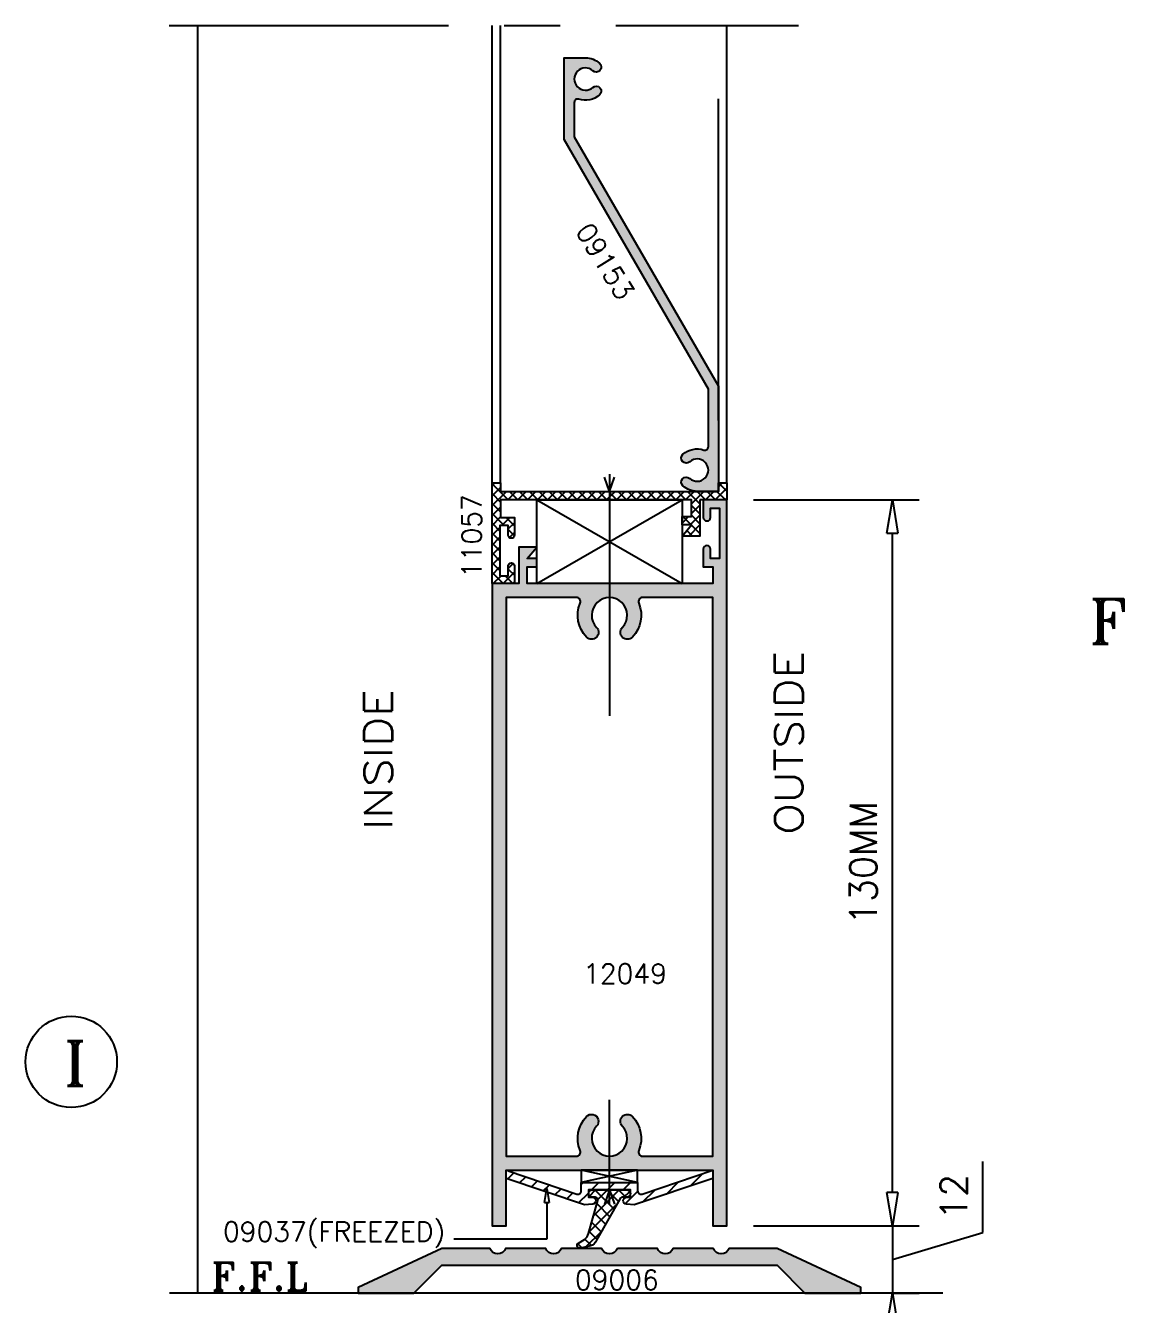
# Model space of a CAD drawing. Header units: centimetres. Extents: x -10126 to 3518, y -12053 to -9298.
# Drawn here: x 2409 to 2928, y -10885 to -10281 of the extents above; entities that cross this region are included whole.
import ezdxf
from ezdxf.enums import TextEntityAlignment as Align

# ---------------------------------------------------------------- set-up
doc = ezdxf.new("R2010")
doc.units = ezdxf.units.CM
doc.header["$LTSCALE"] = 100
doc.header["$MEASUREMENT"] = 0
doc.header["$PDMODE"] = 1
doc.linetypes.add('CENTER', pattern=[2, 1.25, -0.25, 0.25, -0.25])
doc.layers.add('DEFPOINT', color=7, linetype='Continuous', plot=False)
doc.layers.add('TEXT', color=3, linetype='Continuous')
doc.layers.add('WINDOW', color=1, linetype='Continuous')
doc.layers.get('0').freeze()
doc.styles.add('ALUM18', font='romans.shx', dxfattribs={"width": 0.8, "height": 18})
doc.styles.add('ROMANS', font='romans')
doc.styles.add('ROMANT', font='romant', dxfattribs={"width": 0.75, "height": 12})
doc.dimstyles.new('ALUM18', dxfattribs={"dimtxt": 18, "dimasz": 25, "dimexe": 12, "dimexo": 12, "dimgap": 7, "dimtad": 1, "dimlfac": 0.2, "dimdsep": 46, "dimtxsty": 'ALUM18', "dimblk1": 'CLOSEDBLANK', "dimblk2": 'CLOSEDBLANK', "dimsah": 1, "dimcen": 2.5, "dimclrd": 1, "dimclre": 1, "dimclrt": 3, "dimadec": 0, "dimazin": 0, "dimtfac": 1, "dimtofl": 0, "dimtmove": 1, "dimatfit": 3, "dimldrblk": 'CLOSEDBLANK', "dimfxl": 1, "dimtolj": 1, "dimtzin": 0, "dimarcsym": 0})

# ---------------------------------------------------------------- blocks, each defined once
blk = doc.blocks.new('09006')
blk.add_lwpolyline([(1.414213562373078, -0.5, -0.317837245195783), (1.4210854715202e-14, -1.5, -0.3178372451957831), (-1.414213562373092, -0.5), (-8.585786437626894, -0.5, -0.7071067811865497), (-11.41421356237306, -0.5), (-18.58578643762689, -0.5, -0.7071067811865497), (-21.41421356237309, -0.5), (-29.99999999999999, -0.5), (-44.99999999999999, -7.5), (-44.99999999999999, -8.5), (-34.99999999999999, -8.5), (-29.99999999999999, -3.5), (0, -3.5), (29.99999999999999, -3.5), (34.99999999999999, -8.5), (44.99999999999999, -8.5), (44.99999999999999, -7.5), (29.99999999999999, -0.5), (21.41421356237309, -0.5, -0.7071067811865495), (18.58578643762688, -0.5), (11.41421356237306, -0.5, -0.7071067811865495), (8.585786437626894, -0.5)], format="xyb", close=True)
blk = doc.blocks.new('_CLOSEDBLANK')
at = {"color": 0, "linetype": 'ByBlock'}
for p, q in [((-1, 0.1666666666666667), (0, 0)), ((-1, 0.1666666666666667), (-1, -0.1666666666666667)), ((0, 0), (-1, -0.1666666666666667))]:
    blk.add_line(p, q, dxfattribs=at)
blk = doc.blocks.new('*D47')
at = {"color": 1, "lineweight": -2, "transparency": 16777216}
for p, q in [((986.0211488488567, 419.0568955038052), (986.0211488488567, 434.0568955038052)), ((1026.521148848857, 401.2068955038052), (1026.521148848857, 432.9211812180909)), ((923.9223294092662, 404.0568955038052), (998.0211488488567, 404.0568955038052)), ((986.0211488488567, 404.0568955038052), (986.0211488488567, 374.0568955038052)), ((986.0211488488567, 389.0568955038052), (1026.521148848857, 401.2068955038052)), ((986.0461733889388, 374.0568955038052), (998.0211488488567, 374.0568955038052)), ((986.0211488488567, 359.0568955038052), (986.0211488488567, 344.0568955038052))]:
    blk.add_line(p, q, dxfattribs=at)
at = {"layer": 'DEFPOINT', "color": 0, "transparency": 16777216}
for p in [(911.9223294092662, 404.0568955038052), (974.0461733889388, 374.0568955038052), (986.0211488488567, 374.0568955038052)]:
    blk.add_point(p, dxfattribs=at)
at = {"color": 1, "lineweight": -2, "transparency": 16777216, "xscale": 15, "yscale": 15, "zscale": 15}
for p, rotation in [((986.0211488488567, 404.0568955038052), 270), ((986.0211488488567, 374.0568955038052), 90)]:
    blk.add_blockref('_CLOSEDBLANK', p, dxfattribs=dict(at, rotation=rotation))
at = {"color": 3, "transparency": 16777216, "insert": (1013.521148848857, 417.0640383609482), "char_height": 12, "attachment_point": 5, "rotation": 90, "style": 'ROMANS'}
blk.add_mtext('\\A1;12', dxfattribs=at)
blk = doc.blocks.new('*D48')
at = {"color": 1, "lineweight": -2, "transparency": 16777216}
for p, q in [((923.9223294092662, 729.0568955038052), (998.0211488488567, 729.0568955038052)), ((986.0211488488567, 419.0568955038052), (986.0211488488567, 714.0568955038052)), ((923.9223294092662, 404.0568955038052), (998.0211488488567, 404.0568955038052))]:
    blk.add_line(p, q, dxfattribs=at)
at = {"layer": 'DEFPOINT', "color": 0, "transparency": 16777216}
for p in [(911.9223294092662, 729.0568955038052), (986.0211488488567, 729.0568955038052), (911.9223294092662, 404.0568955038052)]:
    blk.add_point(p, dxfattribs=at)
at = {"color": 1, "lineweight": -2, "transparency": 16777216, "xscale": 15, "yscale": 15, "zscale": 15}
for p, rotation in [((986.0211488488567, 729.0568955038052), 90), ((986.0211488488567, 404.0568955038052), 270)]:
    blk.add_blockref('_CLOSEDBLANK', p, dxfattribs=dict(at, rotation=rotation))
at = {"color": 3, "transparency": 16777216, "insert": (973.0211488488566, 566.5568955038053), "char_height": 12, "attachment_point": 5, "rotation": 90, "style": 'ROMANS'}
blk.add_mtext('\\A1;130MM', dxfattribs=at)
blk = doc.blocks.new('ARO')
at = {"color": 1, "linetype": 'CENTER'}
blk.add_line((2.842170943040401e-14, -3.067310509961317), (2.842170943040401e-14, 40.19827310055871), dxfattribs=at)
at = {"color": 1, "linetype": 'Continuous'}
for q in [(-0.9140273429306944, -2.552750716867024), (0.9140273429307513, -2.552750716867024)]:
    blk.add_line((2.842170943040401e-14, 0), q, dxfattribs=at)
blk = doc.blocks.new('11057')
blk.add_lwpolyline([(19.56915131221356, 0.1911317212763777), (19.56915131221356, 6.691131721276378), (16.36915131221357, 6.691131721276378), (18.06915131221359, 4.691131721276378), (16.36915131221352, 4.691131721276378), (16.36915131221357, 3.191131721276378), (18.06915131221356, 3.191131721276406), (18.06915131221356, 0.1911317212763777), (-16.1308486877864, 0.1911317212763777), (-16.13084868778637, 3.391131721276366), (-13.63136101949968, 3.391131721276366), (-13.63136101949968, 6.541131721276344, 1), (-14.73136101949967, 6.541131721276344), (-14.73136101949967, 4.791131721276372), (-16.23136101949967, 4.791131721276372), (-16.23136101949967, 9.291131721276344), (-16.23136101949967, 13.79113172127637), (-14.73136101949967, 13.79113172127637), (-14.73136101949967, 12.04113172127634, 1), (-13.63136101949965, 12.04113172127634), (-13.63136101949968, 15.19113172127638), (-17.6308486877864, 15.19113172127638), (-17.6308486877864, -2.808868278723622), (-16.13084868778643, -2.808868278723622), (-16.13084868778643, -1.308868278723622), (22.86915131221363, -1.308868278723622), (22.86915131221363, -2.808868278723622), (24.36915131221357, -2.808868278723622), (24.36915131221357, 0.1911317212763777)], format="xyb", close=True)
blk = doc.blocks.new('12049')
for points in [[(0, 0), (4.200000000000003, 0), (4.200000000000003, -3.149999999999991, -1), (2.900000000000006, -3.149999999999991), (2.900000000000006, -1.5), (1.299999999999997, -1.5), (1.299999999999997, -6), (1.299999999999997, -10.5), (2.900000000000006, -10.5), (2.900000000000006, -8.850000000000009, -1), (4.200000000000003, -8.850000000000009), (4.200000000000003, -12), (2.500000000000004, -12), (2.500000000000004, -15), (35.7, -15), (35.7, -12), (34.00000000000001, -12), (33.99999999999999, -10.5), (35.7, -10.5), (33.99999999999999, -8.5), (37.2, -8.5), (37.2, -15), (42.00000000000001, -15), (41.99999999999992, -130), (39.49999999999995, -130), (39.49999999999995, -120), (2.500000000000014, -120), (2.500000000000016, -130), (2.131628207280301e-14, -130)], [(26.25345974082916, -116.4663424124513, 0.2953320169030095), (25.11026444736221, -110.4070278338902, 1), (23.29957526350221, -112.13080411852, -2.332689852173132), (18.7004247364978, -112.13080411852, 1), (16.88973555263779, -110.4070278338902, 0.2953320169030098), (15.74654025917086, -116.4663424124514, -0.5329573864340502), (15.05225042558111, -117.5), (2.500000000000014, -117.5), (2.500000000000004, -17.5), (15.05225042558111, -17.5, -0.5329573864340517), (15.74654025917086, -18.53365758754866, 0.2953320169030108), (16.88973555263779, -24.59297216610983, 1), (18.7004247364978, -22.86919588147995, -2.33268985217313), (23.29957526350221, -22.86919588147995, 1), (25.11026444736221, -24.59297216610982, 0.2953320169030106), (26.25345974082915, -18.53365758754869, -0.5329573864340527), (26.94774957441889, -17.5), (39.5, -17.5), (39.49999999999995, -117.5), (26.94774957441889, -117.5, -0.5329573864340511)]]:
    blk.add_lwpolyline(points, format="xyb", close=True)
blk = doc.blocks.new('A$C28501ABB')
blk.add_hatch(color=256).paths.add_polyline_path([(843.6723294092662, 891.5241725919932), (843.6723294092662, 906.8785686965002, -0.5125685718747988), (845.6496021365019, 908.3006132611354, 0.2701624113839552), (855.0192049727048, 910.238149463521, 0.9999998575726375), (852.0127899817744, 913.5865026262345, -2.241822631138294), (852.0127902321256, 921.0272881565925, 1), (855.0192049727048, 924.3756415441039, 0.1849779548464502), (848.6723294092662, 926.8068955038052), (839.1723294092662, 926.8068955038052), (839.1723294092662, 890.3184012260626), (903.6723294092662, 778.6011241378601), (903.6723294092662, 752.7352223111102, -0.5125685718747871), (901.6950566819723, 751.313177746475, 0.270162411383958), (892.3254538458277, 749.3756415441039, 1), (895.3318685864069, 746.0272881565925, -2.241822732507639), (895.3318685864069, 738.5865028510179, 1), (892.3254538458277, 735.238149463521, 0.1849779548464464), (898.6723294092662, 732.8068955038052), (908.1723294092662, 732.8068955038052), (908.1723294092662, 779.8068955038052)])
h = blk.add_hatch()
h.set_pattern_fill('ANSI37', color=31, scale=25, angle=-1.343291549938327e-14, style=0)
h.set_pattern_definition([(44.99999999999999, (-2974.135428361653, 946.0442698812567), (-2.20970869120796, 2.209708691207962), []), (135, (-2974.135428361653, 946.0442698812567), (-2.209708691207962, -2.20970869120796), [])])
edge = h.paths.add_edge_path()
edge.add_line((899.9223294092271, 729.0568955037993), (899.9223294092271, 712.8068955037993))
edge.add_line((899.9223294092271, 712.8068955037993), (891.9223294092271, 712.8068955037993))
edge.add_line((891.9223294092271, 712.8068955037993), (896.1723294092271, 717.8068955037993))
edge.add_line((896.1723294092271, 717.8068955037993), (891.922329409227, 717.8068955037993))
edge.add_line((891.922329409227, 717.8068955037993), (891.9223294092271, 721.5568955037993))
edge.add_line((891.9223294092271, 721.5568955037993), (896.1723294092271, 721.5568955037992))
edge.add_line((896.1723294092271, 721.5568955037992), (896.1723294092271, 729.0568955037993))
edge.add_line((896.1723294092271, 729.0568955037993), (810.6723294092271, 729.0568955037993))
edge.add_line((810.6723294092271, 729.0568955037993), (810.6723294092272, 721.0568955037993))
edge.add_line((810.6723294092272, 721.0568955037993), (816.921048579944, 721.0568955037993))
edge.add_line((816.921048579944, 721.0568955037993), (816.921048579944, 713.1818955037993))
edge.add_arc((815.546048579944, 713.1818955037993), 1.375, -180, 0, ccw=False)
edge.add_line((814.171048579944, 713.1818955037993), (814.171048579944, 717.5568955037993))
edge.add_line((814.171048579944, 717.5568955037993), (810.421048579944, 717.5568955037993))
edge.add_line((810.421048579944, 717.5568955037993), (810.421048579944, 706.3068955037993))
edge.add_line((810.421048579944, 706.3068955037993), (810.421048579944, 695.0568955037993))
edge.add_line((810.421048579944, 695.0568955037993), (814.171048579944, 695.0568955037993))
edge.add_line((814.171048579944, 695.0568955037993), (814.171048579944, 699.4318955037993))
edge.add_arc((815.546048579944, 699.4318955037993), 1.375, 0, 180, ccw=False)
edge.add_line((816.921048579944, 699.4318955037993), (816.921048579944, 691.5568955037993))
edge.add_line((816.921048579944, 691.5568955037993), (806.9223294092271, 691.5568955037993))
edge.add_line((806.9223294092271, 691.5568955037993), (806.9223294092271, 736.5568955037993))
edge.add_line((806.9223294092271, 736.5568955037993), (810.6723294092271, 736.5568955037993))
edge.add_line((810.6723294092271, 736.5568955037993), (810.6723294092271, 732.8068955037993))
edge.add_line((810.6723294092271, 732.8068955037993), (908.1723294092272, 732.8068955037993))
edge.add_line((908.1723294092272, 732.8068955037993), (908.1723294092272, 736.5568955037993))
edge.add_line((908.1723294092272, 736.5568955037993), (911.9223294092271, 736.5568955037993))
edge.add_line((911.9223294092271, 736.5568955037993), (911.9223294092271, 729.0568955037993))
edge.add_line((911.9223294092271, 729.0568955037993), (899.9223294092271, 729.0568955037993))
h = blk.add_hatch(color=256)
edge = h.paths.add_edge_path()
edge.add_line((911.9223294092662, 729.0568955038052), (901.4223294092662, 729.0568955038052))
edge.add_line((901.4223294092662, 729.0568955038052), (901.4223294092662, 721.1818955038052))
edge.add_arc((903.0473294092662, 721.1818955038052), 1.625, 180, 360)
edge.add_line((904.6723294092662, 721.1818955038052), (904.6723294092662, 725.3068955038052))
edge.add_line((904.6723294092662, 725.3068955038052), (908.6723294092662, 725.3068955038052))
edge.add_line((908.6723294092662, 725.3068955038052), (908.6723294092662, 714.0568955038052))
edge.add_line((908.6723294092662, 714.0568955038052), (908.6723294092662, 702.8068955038052))
edge.add_line((908.6723294092662, 702.8068955038052), (904.6723294092662, 702.8068955038052))
edge.add_line((904.6723294092662, 702.8068955038052), (904.6723294092662, 706.9318955038052))
edge.add_arc((903.0473294092662, 706.9318955038052), 1.625, 0, 180)
edge.add_line((901.4223294092662, 706.9318955038052), (901.4223294092662, 699.0568955038052))
edge.add_line((901.4223294092662, 699.0568955038052), (905.6723294092662, 699.0568955038052))
edge.add_line((905.6723294092662, 699.0568955038052), (905.6723294092662, 691.5568955038052))
edge.add_line((905.6723294092662, 691.5568955038052), (822.6723294092662, 691.5568955038052))
edge.add_line((822.6723294092662, 691.5568955038052), (822.6723294092662, 699.0568955038052))
edge.add_line((822.6723294092662, 699.0568955038052), (826.9223294092662, 699.0568955038052))
edge.add_line((826.9223294092662, 699.0568955038052), (826.9223294092662, 702.8068955038052))
edge.add_line((826.9223294092662, 702.8068955038052), (822.6723294092662, 702.8068955038052))
edge.add_line((822.6723294092662, 702.8068955038052), (826.9223294092662, 707.8068955038052))
edge.add_line((826.9223294092662, 707.8068955038052), (818.9223294092662, 707.8068955038052))
edge.add_line((818.9223294092662, 707.8068955038052), (818.9223294092662, 691.5568955038052))
edge.add_line((818.9223294092662, 691.5568955038052), (806.9223294092662, 691.5568955038052))
edge.add_line((806.9223294092662, 691.5568955038052), (806.9223294092665, 404.0568955038052))
edge.add_line((806.9223294092665, 404.0568955038052), (813.1723294092664, 404.0568955038052))
edge.add_line((813.1723294092664, 404.0568955038052), (813.1723294092664, 429.0568955038052))
edge.add_line((813.1723294092664, 429.0568955038052), (905.6723294092662, 429.0568955038052))
edge.add_line((905.6723294092662, 429.0568955038052), (905.6723294092662, 404.0568955038052))
edge.add_line((905.6723294092662, 404.0568955038052), (911.9223294092662, 404.0568955038052))
edge.add_line((911.9223294092662, 404.0568955038052), (911.9223294092662, 729.0568955038052))
edge = h.paths.add_edge_path(flags=16)
edge.add_arc((859.4223294092662, 443.2568955038053), 14.18750000000001, 136.4086257210086, 202.2228571561055, ccw=False)
edge.add_arc((851.4100297706857, 450.8846055632924), 3.12499999999998, -43.59137427899151, 136.4086257210085, ccw=False)
edge.add_arc((859.4223294092662, 443.2568955038053), 7.937500000000016, 136.4086257210087, 403.5913742789919)
edge.add_arc((867.4346290478468, 450.8846055632924), 3.125000000000063, 43.59137427899151, 223.5913742789901, ccw=False)
edge.add_arc((859.4223294092661, 443.2568955038051), 14.18750000000014, -22.222857156105476, 43.591374278991395, ccw=False)
edge.add_arc((874.2917033453134, 437.1818955038052), 1.874999999999929, 157.7771428438904, 270)
edge.add_line((874.2917033453134, 435.3068955038052), (905.6723294092662, 435.3068955038052))
edge.add_line((905.6723294092662, 435.3068955038052), (905.6723294092662, 685.3068955038052))
edge.add_line((905.6723294092662, 685.3068955038052), (874.2917033453134, 685.3068955038052))
edge.add_arc((874.2917033453134, 683.4318955038053), 1.874999999999886, 90, 202.2228571561128)
edge.add_arc((859.4223294092662, 677.3568955038052), 14.18750000000005, -43.59137427899162, 22.222857156105988, ccw=False)
edge.add_arc((867.4346290478468, 669.729185444318), 3.12500000000002, 136.4086257210078, 316.40862572100775, ccw=False)
edge.add_arc((859.4223294092662, 677.3568955038053), 7.937500000000054, 316.4086257210084, 583.5913742789916)
edge.add_arc((851.4100297706857, 669.729185444318), 3.12500000000002, -136.4086257210078, 43.59137427899219, ccw=False)
edge.add_arc((859.4223294092664, 677.3568955038052), 14.1875000000001, 157.7771428438942, 223.5913742789913, ccw=False)
edge.add_arc((844.5529554732191, 683.4318955038053), 1.874999999999972, 337.7771428438872, 450)
edge.add_line((844.5529554732191, 685.3068955038052), (813.1723294092662, 685.3068955038052))
edge.add_line((813.1723294092662, 685.3068955038052), (813.1723294092664, 435.3068955038052))
edge.add_line((813.1723294092664, 435.3068955038052), (844.5529554732191, 435.3068955038052))
edge.add_arc((844.5529554732191, 437.1818955038053), 1.875000000000057, 270, 382.2228571561112)
h = blk.add_hatch()
h.set_pattern_fill('U', color=11, scale=5, angle=44.99999999999999, style=0, pattern_type=0)
h.set_pattern_definition([(45, (642.8952266520791, 381.5568955038052), (-3.535533905932736, 3.535533905932739), [])])
edge = h.paths.add_edge_path()
edge.add_line((905.6723294092662, 425.3613973874762), (870.5473294092662, 413.4585734672164))
edge.add_line((870.5473294092662, 413.4585734672164), (867.0061781291006, 413.7683840600675))
edge.add_arc((867.14546480668, 415.360438069803), 1.598135397413419, 89.99999999976768, 264.9999999997645, ccw=False)
edge.add_line((867.1454648066865, 416.9585734672164), (868.7973294092662, 416.9585734672164))
edge.add_line((868.7973294092662, 416.9585734672164), (868.7973294092662, 420.2085734672164))
edge.add_line((868.7973294092662, 420.2085734672164), (850.0473294092662, 420.2085734672128))
edge.add_line((850.0473294092662, 420.2085734672128), (850.0473294092662, 416.9585734672128))
edge.add_line((850.0473294092662, 416.9585734672128), (851.699194011846, 416.9585734672164))
edge.add_arc((851.6991940118234, 415.3604380698043), 1.598135397412136, -85.00000000080797, 89.99999999918901, ccw=False)
edge.add_line((851.8384806893737, 413.7683840600675), (848.2973294092662, 413.4585734672128))
edge.add_line((848.2973294092662, 413.4585734672128), (813.1723294092662, 425.3613973874726))
edge.add_line((814.0473294092662, 429.0568955038016), (814.0473294092662, 428.7603838758932))
edge.add_line((814.0473294092662, 428.7603838758932), (844.8159139920463, 418.3338203295698))
edge.add_arc((845.2973294092585, 419.7544677862224), 1.500000000007771, 251.2799998992159, 359.9999999997221)
edge.add_line((846.7973294092662, 419.7544677862152), (846.7973294092662, 423.4585734672128))
edge.add_line((846.7973294092662, 423.4585734672128), (872.0473294092662, 423.4585734672164))
edge.add_line((872.0473294092662, 423.4585734672164), (872.0473294092662, 419.7544677862188))
edge.add_arc((873.547329409274, 419.7544677862261), 1.500000000007731, 180.0000000002779, 288.7200001007841)
edge.add_line((874.0287448264862, 418.3338203295734), (905.6723294092662, 429.0568955038052))
h = blk.add_hatch()
h.set_pattern_fill('U', color=11, scale=3.75, angle=44.99999999999999, style=0, double=1, pattern_type=0)
h.set_pattern_definition([(45, (642.8952266520791, 381.5568955038052), (-2.651650429449552, 2.651650429449554), []), (135, (642.8952266520791, 381.5568955038052), (-2.651650429449554, -2.651650429449552), [])])
edge = h.paths.add_edge_path()
edge.add_line((845.5032596239325, 396.3722785543487), (848.2249653601757, 398.0425328430847))
edge.add_arc((846.2635550001315, 401.2386819946728), 3.749999999958162, 301.5365762137753, 351.7682287988492)
edge.add_line((849.9749187098787, 400.7017654148785), (854.1960256926104, 415.5149822799885))
edge.add_arc((852.9611076984846, 415.7085734672206), 1.24999999999584, 351.0905721658758, 449.9999999998697)
edge.add_line((852.9611076984875, 416.9585734672164), (851.6723294092662, 416.9585734672164))
edge.add_arc((851.6723294092662, 418.5835734672164), 1.625, 90, 270, ccw=False)
edge.add_line((851.6723294092662, 420.2085734672164), (867.1723294092662, 420.2085734672164))
edge.add_arc((867.1723294092662, 418.5835734672164), 1.625, -90, 90, ccw=False)
edge.add_line((867.1723294092662, 416.9585734672164), (865.313069775977, 416.9585734672164))
edge.add_arc((865.313069775946, 415.708573467184), 1.250000000032458, 89.9999999985774, 160.9467589145884)
edge.add_line((864.1315502271609, 416.1166317423358), (853.5695374698116, 397.6510470437224))
edge.add_arc((849.9997297667923, 398.7995125258204), 3.750000000014265, 283.488205073917, 342.16616817528245, ccw=False)
edge.add_line((850.8743992163654, 395.1529451873375), (846.4486195604986, 394.0913730576412))
edge.add_arc((846.1570630772915, 395.306895503801), 1.250000000007326, 121.53657621376189, 283.48820507464785, ccw=False)
h = blk.add_hatch(color=256)
edge = h.paths.add_edge_path()
edge.add_arc((859.4223294092662, 395.3068955038052), 3.749999999999901, 270, 340.52877936550965, ccw=False)
edge.add_arc((859.4223294092661, 395.3068955038052), 3.75, 199.4712206344911, 270.0000000000017, ccw=False)
edge.add_line((855.8867955033335, 394.0568955038052), (837.957863315199, 394.0568955038052))
edge.add_arc((834.4223294092662, 395.3068955038052), 3.750000000000027, 199.4712206344911, 340.5287793655095, ccw=False)
edge.add_line((830.8867955033336, 394.0568955038052), (812.957863315199, 394.0568955038052))
edge.add_arc((809.4223294092662, 395.3068955038052), 3.750000000000027, 199.4712206344905, 340.5287793655095, ccw=False)
edge.add_line((805.8867955033335, 394.0568955038052), (784.4223294092662, 394.0568955038052))
edge.add_line((784.4223294092662, 394.0568955038052), (746.9223294092662, 376.5568955038052))
edge.add_line((746.9223294092662, 376.5568955038052), (746.9223294092662, 374.0568955038052))
edge.add_line((746.9223294092662, 374.0568955038052), (771.9223294092662, 374.0568955038052))
edge.add_line((771.9223294092662, 374.0568955038052), (784.4223294092662, 386.5568955038052))
edge.add_line((784.4223294092662, 386.5568955038052), (859.4223294092662, 386.5568955038052))
edge.add_line((859.4223294092662, 386.5568955038052), (934.4223294092662, 386.5568955038052))
edge.add_line((934.4223294092662, 386.5568955038052), (946.9223294092662, 374.0568955038052))
edge.add_line((946.9223294092662, 374.0568955038052), (971.9223294092662, 374.0568955038052))
edge.add_line((971.9223294092662, 374.0568955038052), (971.9223294092662, 376.5568955038052))
edge.add_line((971.9223294092662, 376.5568955038052), (934.4223294092662, 394.0568955038052))
edge.add_line((934.4223294092662, 394.0568955038052), (912.957863315199, 394.0568955038052))
edge.add_arc((909.4223294092662, 395.3068955038052), 3.750000000000027, 199.4712206344905, 340.5287793655095, ccw=False)
edge.add_line((905.8867955033335, 394.0568955038052), (887.9578633151989, 394.0568955038052))
edge.add_arc((884.4223294092662, 395.3068955038052), 3.74999999999992, 199.4712206344905, 340.52877936550885, ccw=False)
edge.add_line((880.8867955033335, 394.0568955038052), (862.9578633151989, 394.0568955038052))
at = {"color": 1, "linetype": 'CENTER'}
for p, q in [((662.3507997840934, 941.2416247886158), (943.997261273762, 941.2416247886158)), ((859.4223294092662, 413.7766641395592), (859.4223294092662, 460.5368362350728))]:
    blk.add_line(p, q, dxfattribs=at)
at = {"color": 1}
for p, q in [((675.1723294092662, 374.0568955038052), (675.1723294092662, 941.2416247886158)), ((806.9223294092662, 723.3068955038052), (806.9223294092662, 941.2416247886158)), ((810.6723294092662, 736.5568955038052), (810.6723294092662, 941.2416247886158)), ((911.9223294092662, 736.5568955038052), (911.9223294092662, 941.2416247886158)), ((908.1723294092662, 764.5568955038052), (908.1723294092662, 908.4883271163726)), ((826.9223294092662, 691.5568955038052), (826.9223294092662, 729.0568955038052)), ((826.9223294092662, 729.0568955038052), (891.9223294092662, 729.0568955038052)), ((826.9223294092662, 729.0568955038052), (891.9223294092662, 691.5568955038052)), ((826.9223294092662, 691.5568955038052), (891.9223294092662, 729.0568955038052)), ((891.9223294092662, 729.0568955038052), (891.9223294092662, 691.5568955038052)), ((891.9223294092662, 691.5568955038052), (826.9223294092662, 691.5568955038052)), ((872.0473294092662, 423.4585734672164), (846.7973294092662, 429.0568955038016)), ((872.0473294092662, 429.0568955038052), (846.7973294092662, 423.4585734672128)), ((831.3998902743188, 414.5661943862051), (831.3998902743188, 398.1695885604113)), ((831.3998902743188, 398.1695885604113), (789.7165961652499, 398.1695885604149))]:
    blk.add_line(p, q, dxfattribs=at)
at = {"color": 1, "linetype": 'Continuous'}
for q in [(857.1372610519611, 413.8266966750543), (861.7073977665714, 413.8266966750543)]:
    blk.add_line((859.4223294092662, 420.2085734672164), q, dxfattribs=at)
blk.add_line((1008.58727500953, 374.0568955038052), (662.6080502665573, 374.0568955038052))
at = {"color": 7}
blk.add_lwpolyline([(908.1723294092662, 732.8068955038052), (898.6723294092662, 732.8068955038052, -0.1849779548464502), (892.3254538458277, 735.238149463521, -0.9999999999999972), (895.3318685864069, 738.5865028510179, 2.241822732507639), (895.3318685864069, 746.0272881565925, -0.9999999999999973), (892.3254538458277, 749.3756415441039, -0.2701624113839544), (901.6950566819723, 751.313177746475, 0.5125685718747988), (903.6723294092662, 752.7352223111102), (903.6723294092662, 778.6011241378601), (839.1723294092662, 890.3184012260626), (839.1723294092662, 926.8068955038052), (848.6723294092662, 926.8068955038052, -0.1849779548464502), (855.0192049727048, 924.3756415441039, -0.9999999999999973), (852.0127902321256, 921.0272881565925, 2.241822732507636), (852.0127902321256, 913.5865028510179, -0.999999999999998), (855.0192049727048, 910.238149463521, -0.2701624113839544), (845.6496021365019, 908.3006132611354, 0.5125685718747988), (843.6723294092662, 906.8785686965002), (843.6723294092662, 891.5241725919932), (908.1723294092662, 779.8068955038052)], format="xyb", close=True, dxfattribs=at)
for points in [[(905.6723294092662, 425.3613973874762), (870.5473294092662, 413.4585734672164), (867.0061781291006, 413.7683840600675, -0.9572917422548068), (867.1454648066865, 416.9585734672164), (868.7973294092662, 416.9585734672164), (868.7973294092662, 420.2085734672164), (850.0473294092662, 420.2085734672128), (850.0473294092662, 416.9585734672128), (851.699194011846, 416.9585734672164, -0.9572917422548068), (851.8384806893737, 413.7683840600675), (848.2973294092662, 413.4585734672128), (813.1723294092662, 425.3613973874726)], [(814.0473294092662, 429.0568955038016), (814.0473294092662, 428.7603838758932), (844.8159139920463, 418.3338203295698, 0.5134890085902045), (846.7973294092662, 419.7544677862152), (846.7973294092662, 423.4585734672128), (872.0473294092662, 423.4585734672164), (872.0473294092662, 419.7544677862188, 0.5134890085902011), (874.0287448264862, 418.3338203295734), (905.6723294092662, 429.0568955038052)]]:
    blk.add_lwpolyline(points, format="xyb", dxfattribs=at)
blk.add_lwpolyline([(872.0473294092662, 429.0568955038052), (846.7973294092662, 429.0568955038016), (846.7973294092662, 423.4585734672128), (872.0473294092662, 423.4585734672164)], close=True)
at = {"color": 11, "linetype": 'Continuous'}
blk.add_lwpolyline([(845.5032596239325, 396.3722785543487), (848.2249653601757, 398.0425328430847, 0.2227553538729242), (849.9749187098787, 400.7017654148785), (854.1960256926104, 415.5149822799885, 0.4605272163906472), (852.9611076984875, 416.9585734672164), (851.6723294092662, 416.9585734672164, -0.9999999999999999), (851.6723294092662, 420.2085734672164), (867.1723294092662, 420.2085734672164, -1), (867.1723294092662, 416.9585734672164), (865.313069775977, 416.9585734672164, 0.3198464310967631), (864.1315502271609, 416.1166317423358), (853.5695374698116, 397.6510470437224, -0.2617760335613596), (850.8743992163654, 395.1529451873375), (846.4486195604986, 394.0913730576412, -0.8537157346067855)], format="xyb", close=True, dxfattribs=at)
blk.add_circle((618.6071542012942, 477.5161798387253), 20.45332044458713)
at = {"yscale": 2.5, "zscale": 2.5, "rotation": 180}
for name, p, xscale in [('ARO', (859.4223294092662, 732.8068955038052), 2.5), ('11057', (850.9994511286932, 729.5347248069902), -2.5)]:
    blk.add_blockref(name, p, dxfattribs=dict(at, xscale=xscale))
at = {"yscale": 2.5, "zscale": 2.5}
for name, p, xscale in [('12049', (911.9223294092662, 729.0568955038052), -2.5), ('09006', (859.4223294092662, 395.3068955038052), 2.5)]:
    blk.add_blockref(name, p, dxfattribs=dict(at, xscale=xscale))
at = {"color": 1, "xscale": 6.25, "yscale": 6.25, "zscale": 6.25, "rotation": 90}
blk.add_blockref('_CLOSEDBLANK', (831.3998902743188, 420.8161943862051), dxfattribs=at)
at = {"color": 2, "style": 'ROMANS'}
for s, rotation, p in [('09153', 301.7699866454376, (857.4989595267543, 835.661607764081)), ('11057', 90, (797.7632922745979, 712.7717425962346))]:
    blk.add_text(s, height=8.75, rotation=rotation, dxfattribs=at).set_placement(p, align=Align.MIDDLE)
at = {"style": 'ROMANT'}
for s, p in [('F', (1073.9839325871, 664.5658225217321)), ('I', (615.2354985365382, 466.7266969964385))]:
    blk.add_text(s, height=20, dxfattribs=at).set_placement(p)
at = {"color": 7, "linetype": 'Continuous', "style": 'ROMANS', "width": 1.2}
for s, p in [('OUTSIDE', (945.8920953200286, 579.1471454518924)), ('INSIDE', (762.1961768921901, 581.3044119593415))]:
    blk.add_text(s, height=12.5, rotation=90, dxfattribs=at).set_placement(p)
at = {"color": 2, "style": 'ROMANS'}
for s, p in [('12049', (866.3912553275441, 516.9912993216585)), ('09037(FREEZED)', (736.1778496179468, 400.9205745424824)), ('09006', (862.7323612875043, 379.9374688820408))]:
    blk.add_text(s, height=8.75, dxfattribs=at).set_placement(p, align=Align.MIDDLE)
at = {"style": 'ROMANT'}
blk.add_text('F.F.L', height=12.5, dxfattribs=at).set_placement((702.7065488355438, 381.4076363331424), align=Align.MIDDLE)
dim = blk.add_linear_dim(base=(986.0211488488567, 729.0568955038052), p1=(911.9223294092662, 404.0568955038052), p2=(911.9223294092662, 729.0568955038052), angle=90, text='130MM', dimstyle='ALUM18', override={"dimtxt": 12, "dimasz": 15, "dimlfac": 0.4, "dimtxsty": 'ROMANS'})
dim.commit()
dim.dimension.update_dxf_attribs({"geometry": '*D48', "text_midpoint": (973.0211488488566, 566.5568955038053)})
dim = blk.add_linear_dim(base=(986.0211488488567, 374.0568955038052), p1=(911.9223294092662, 404.0568955038052), p2=(974.0461733889388, 374.0568955038052), angle=90, dimstyle='ALUM18', override={"dimtxt": 12, "dimasz": 15, "dimlfac": 0.4, "dimtxsty": 'ROMANS'})
dim.commit()
dim.dimension.update_dxf_attribs({"geometry": '*D47', "text_midpoint": (1013.521148848857, 408.2068955038054)})
blk = doc.blocks.new('A$C036B1D05')
at = {"layer": 'WINDOW', "xscale": 1.056000000000349, "yscale": 1.056000000000349, "zscale": 1.056000000000349}
blk.add_blockref('A$C28501ABB', (2196.945808272427, -1339.63385124822, 4.380939399864267e-07), dxfattribs=at)

msp = doc.modelspace()

# ---------------------------------------------------------------- block references
at = {"layer": 'TEXT'}
msp.add_blockref('A$C036B1D05', (-419.6008844464995, -9935.19878843075, -1.019010320292863e-06), dxfattribs=at)

doc.saveas('drawing.dxf')
